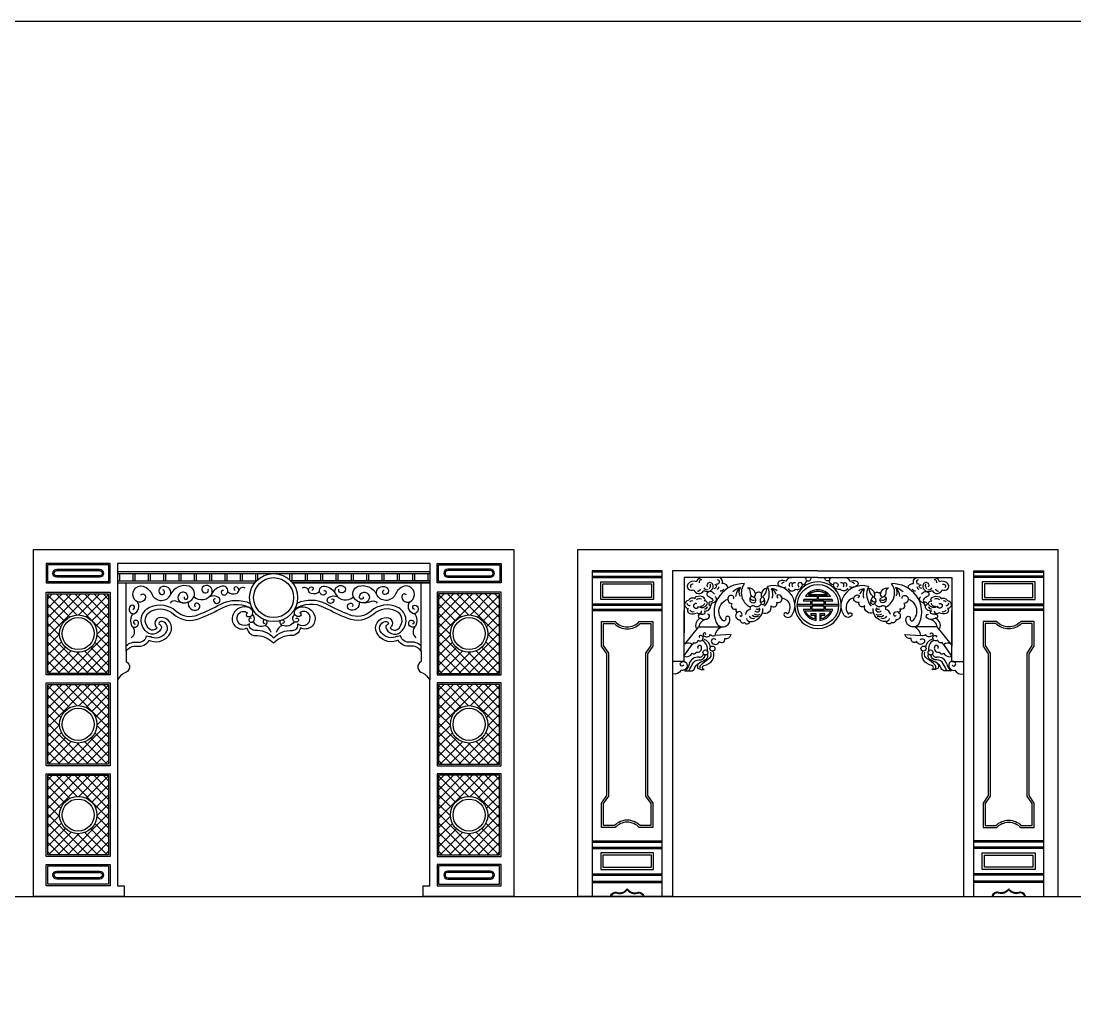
# Model space of a CAD drawing. Extents: x -66030 to 95157, y -13132 to 45879.
# Drawn here: x -27268 to -19367, y 38569 to 45879 of the extents above; entities that cross this region are included whole.
import ezdxf

# ---------------------------------------------------------------- set-up
doc = ezdxf.new("R2010")
doc.units = 0
doc.header["$LTSCALE"] = 100
doc.header["$MEASUREMENT"] = 0
for name, color, linetype in [('3', 11, 'CONTINUOUS'), ('4', 121, 'CONTINUOUS'), ('7', 105, 'CONTINUOUS')]:
    doc.layers.add(name, color=color, linetype=linetype)

msp = doc.modelspace()

# ---------------------------------------------------------------- hatches: boundary and pattern name
at = {"layer": '3', "linetype": 'ByBlock'}
h = msp.add_hatch(dxfattribs=at)
h.set_pattern_fill('ANSI37,_O', color=256, scale=400)
h.set_pattern_definition([(45, (-106780.665, 47253.056), (-35.35534, 35.35534), []), (135, (-106780.665, 47253.056), (-35.35534, -35.35534), [])])
h.paths.add_polyline_path([(-27067.8, 41583.3), (-27067.8, 40987.3), (-26611.8, 40987.3), (-26611.8, 41583.3)])
h.paths.add_polyline_path([(-26699.8, 41285.3, -1), (-26979.8, 41285.3, -1)], flags=16)
h.paths.add_polyline_path([(-26719.8, 41285.3, -1), (-26959.8, 41285.3, -1)], flags=0)
h = msp.add_hatch(dxfattribs=at)
h.set_pattern_fill('ANSI37,_O', color=256, scale=400)
h.set_pattern_definition([(135, (56031.34, 47253.056), (35.35534, 35.35534), []), (45, (56031.34, 47253.056), (35.35534, -35.35534), [])])
h.paths.add_polyline_path([(-24137.5, 41583.3), (-24137.5, 40987.3), (-23681.5, 40987.3), (-23681.5, 41583.3)])
h.paths.add_polyline_path([(-23769.5, 41285.3, -1), (-24049.5, 41285.3, -1)], flags=16)
h.paths.add_polyline_path([(-23789.5, 41285.3, -1), (-24029.5, 41285.3, -1)], flags=0)
h = msp.add_hatch(dxfattribs=at)
h.set_pattern_fill('ANSI37,_O', color=256, scale=400)
h.set_pattern_definition([(45, (-106780.665, 46573.056), (-35.35534, 35.35534), []), (135, (-106780.665, 46573.056), (-35.35534, -35.35534), [])])
h.paths.add_polyline_path([(-27067.8, 40903.3), (-27067.8, 40307.3), (-26611.8, 40307.3), (-26611.8, 40903.3)])
h.paths.add_polyline_path([(-26699.8, 40605.3, -1), (-26979.8, 40605.3, -1)], flags=16)
h.paths.add_polyline_path([(-26719.8, 40605.3, -1), (-26959.8, 40605.3, -1)], flags=0)
h = msp.add_hatch(dxfattribs=at)
h.set_pattern_fill('ANSI37,_O', color=256, scale=400)
h.set_pattern_definition([(135, (56031.34, 46573.056), (35.35534, 35.35534), []), (45, (56031.34, 46573.056), (35.35534, -35.35534), [])])
h.paths.add_polyline_path([(-24137.5, 40903.3), (-24137.5, 40307.3), (-23681.5, 40307.3), (-23681.5, 40903.3)])
h.paths.add_polyline_path([(-23769.5, 40605.3, -1), (-24049.5, 40605.3, -1)], flags=16)
h.paths.add_polyline_path([(-23789.5, 40605.3, -1), (-24029.5, 40605.3, -1)], flags=0)
h = msp.add_hatch(dxfattribs=at)
h.set_pattern_fill('ANSI37,_O', color=256, scale=400)
h.set_pattern_definition([(45, (-106780.665, 45893.056), (-35.35534, 35.35534), []), (135, (-106780.665, 45893.056), (-35.35534, -35.35534), [])])
h.paths.add_polyline_path([(-27067.8, 40223.3), (-27067.8, 39627.3), (-26611.8, 39627.3), (-26611.8, 40223.3)])
h.paths.add_polyline_path([(-26699.8, 39925.3, -1), (-26979.8, 39925.3, -1)], flags=16)
h.paths.add_polyline_path([(-26719.8, 39925.3, -1), (-26959.8, 39925.3, -1)], flags=0)
h = msp.add_hatch(dxfattribs=at)
h.set_pattern_fill('ANSI37,_O', color=256, scale=400)
h.set_pattern_definition([(135, (56031.34, 45893.056), (35.35534, 35.35534), []), (45, (56031.34, 45893.056), (35.35534, -35.35534), [])])
h.paths.add_polyline_path([(-24137.5, 40223.3), (-24137.5, 39627.3), (-23681.5, 39627.3), (-23681.5, 40223.3)])
h.paths.add_polyline_path([(-23769.5, 39925.3, -1), (-24049.5, 39925.3, -1)], flags=16)
h.paths.add_polyline_path([(-23789.5, 39925.3, -1), (-24029.5, 39925.3, -1)], flags=0)

# ---------------------------------------------------------------- linework, layer by layer
for p, q in [((-26544.8, 41735.3), (-24204.5, 41735.3)), ((-26544.8, 41735.3), (-26544.8, 41680.3)), ((-26529.8, 41735.3), (-26529.8, 41680.3)), ((-26429.8, 41735.3), (-26429.8, 41680.3)), ((-26414.8, 41735.3), (-26414.8, 41680.3)), ((-26314.8, 41735.3), (-26314.8, 41680.3)), ((-26299.8, 41735.3), (-26299.8, 41680.3)), ((-26199.8, 41735.3), (-26199.8, 41680.3)), ((-26184.8, 41735.3), (-26184.8, 41680.3)), ((-26084.8, 41735.3), (-26084.8, 41680.3)), ((-26069.8, 41735.3), (-26069.8, 41680.3)), ((-25969.8, 41735.3), (-25969.8, 41680.3)), ((-25954.8, 41735.3), (-25954.8, 41680.3)), ((-25854.8, 41735.3), (-25854.8, 41680.3)), ((-25839.8, 41735.3), (-25839.8, 41680.3)), ((-25739.8, 41735.3), (-25739.8, 41680.3)), ((-25724.8, 41735.3), (-25724.8, 41680.3)), ((-25624.8, 41735.3), (-25624.8, 41680.3)), ((-25609.8, 41735.3), (-25609.8, 41680.3)), ((-25509.8, 41735.3), (-25509.8, 41680.3)), ((-25494.8, 41735.3), (-25494.8, 41689.3)), ((-25254.5, 41735.3), (-25254.5, 41689.3)), ((-25239.5, 41735.3), (-25239.5, 41680.3)), ((-25139.5, 41735.3), (-25139.5, 41680.3)), ((-25124.5, 41735.3), (-25124.5, 41680.3)), ((-25024.5, 41735.3), (-25024.5, 41680.3)), ((-25009.5, 41735.3), (-25009.5, 41680.3)), ((-24909.5, 41735.3), (-24909.5, 41680.3)), ((-24894.5, 41735.3), (-24894.5, 41680.3)), ((-24794.5, 41735.3), (-24794.5, 41680.3)), ((-24779.5, 41735.3), (-24779.5, 41680.3)), ((-24679.5, 41735.3), (-24679.5, 41680.3)), ((-24664.5, 41735.3), (-24664.5, 41680.3)), ((-24564.5, 41735.3), (-24564.5, 41680.3)), ((-24549.5, 41735.3), (-24549.5, 41680.3)), ((-24449.5, 41735.3), (-24449.5, 41680.3)), ((-24434.5, 41735.3), (-24434.5, 41680.3)), ((-24334.5, 41735.3), (-24334.5, 41680.3)), ((-24319.5, 41735.3), (-24319.5, 41680.3)), ((-24219.5, 41735.3), (-24219.5, 41680.3)), ((-24204.5, 41735.3), (-24204.5, 41680.3)), ((-26544.8, 41680.3), (-25504.2, 41680.3)), ((-25245.1, 41680.3), (-24204.5, 41680.3)), ((-24204.5, 41680.3), (-25245.1, 41680.3)), ((-24204.5, 41665.3), (-25232.2, 41665.3))]:
    msp.add_line(p, q, dxfattribs=at)
at = {"layer": '3'}
for p, q in [((-22461.7, 41745.3), (-22985.7, 41745.3)), ((-22985.7, 41717.3), (-22461.7, 41717.3)), ((-20125.7, 41745.3), (-19601.7, 41745.3)), ((-19601.7, 41717.3), (-20125.7, 41717.3)), ((-22461.7, 41497.3), (-22985.7, 41497.3)), ((-20125.7, 41497.3), (-19601.7, 41497.3)), ((-22985.7, 39474.1), (-22461.7, 39474.1)), ((-19601.7, 39474.1), (-20125.7, 39474.1))]:
    msp.add_line(p, q, dxfattribs=at)
at = {"layer": '3', "color": 2}
msp.add_line((-66009.4, 39315.3), (95156.9, 39315.3), dxfattribs=at)
msp.add_lwpolyline([(95156.9, -13132.3), (-66009.4, -13132.3), (-66009.4, 45878.9), (95156.9, 45878.9)], close=True, dxfattribs=at)
at = {"layer": '3', "linetype": 'ByBlock'}
for points in [[(-26609.8, 41675.3), (-26609.8, 41800.3), (-27069.8, 41800.3), (-27069.8, 41675.3)], [(-24139.5, 41675.3), (-24139.5, 41800.3), (-23679.5, 41800.3), (-23679.5, 41675.3)], [(-27067.8, 40987.3), (-27067.8, 41583.3), (-26611.8, 41583.3), (-26611.8, 40987.3)], [(-23681.5, 40987.3), (-23681.5, 41583.3), (-24137.5, 41583.3), (-24137.5, 40987.3)], [(-21339.6, 41530.9), (-21247.9, 41530.9), (-21247.9, 41503.8), (-21339.6, 41503.8)], [(-21247.9, 41530.9), (-21339.6, 41530.9), (-21339.6, 41503.8), (-21247.9, 41503.8)], [(-21339.6, 41493.8), (-21247.9, 41493.8), (-21247.9, 41466.7), (-21339.6, 41466.7)], [(-21247.9, 41493.8), (-21339.6, 41493.8), (-21339.6, 41466.7), (-21247.9, 41466.7)], [(-27067.8, 40307.3), (-27067.8, 40903.3), (-26611.8, 40903.3), (-26611.8, 40307.3)], [(-23681.5, 40307.3), (-23681.5, 40903.3), (-24137.5, 40903.3), (-24137.5, 40307.3)], [(-27067.8, 39627.3), (-27067.8, 40223.3), (-26611.8, 40223.3), (-26611.8, 39627.3)], [(-23681.5, 39627.3), (-23681.5, 40223.3), (-24137.5, 40223.3), (-24137.5, 39627.3)], [(-27067.8, 39407.3), (-27067.8, 39543.3), (-26611.8, 39543.3), (-26611.8, 39407.3)], [(-23681.5, 39407.3), (-23681.5, 39543.3), (-24137.5, 39543.3), (-24137.5, 39407.3)]]:
    msp.add_lwpolyline(points, close=True, dxfattribs=at)
for points in [[(-26999.8, 41717.8, -1), (-26999.8, 41757.8), (-26679.8, 41757.8, -1), (-26679.8, 41717.8)], [(-23749.5, 41717.8, 1), (-23749.5, 41757.8), (-24069.5, 41757.8, 1), (-24069.5, 41717.8)], [(-21365, 41575.9), (-21222.5, 41575.9, 0.391146)], [(-21222.5, 41575.9), (-21365, 41575.9, -0.391146)], [(-26999.8, 39455.3, -1), (-26999.8, 39495.3), (-26679.8, 39495.3, -1), (-26679.8, 39455.3)], [(-23749.5, 39455.3, 1), (-23749.5, 39495.3), (-24069.5, 39495.3, 1), (-24069.5, 39455.3)]]:
    msp.add_lwpolyline(points, format="xyb", close=True, dxfattribs=at)
at = {"layer": '3'}
for points in [[(-22541.7, 41556.9), (-22905.7, 41556.9), (-22905.7, 41657.7), (-22541.7, 41657.7)], [(-20061.7, 41540.9), (-19665.7, 41540.9), (-19665.7, 41673.7), (-20061.7, 41673.7)], [(-20045.7, 41556.9), (-19681.7, 41556.9), (-19681.7, 41657.7), (-20045.7, 41657.7)], [(-22541.7, 39624.5), (-22905.7, 39624.5), (-22905.7, 39533.7), (-22541.7, 39533.7)], [(-20045.7, 39624.5), (-19681.7, 39624.5), (-19681.7, 39533.7), (-20045.7, 39533.7)]]:
    msp.add_lwpolyline(points, close=True, dxfattribs=at)
at = {"layer": '3', "linetype": 'ByBlock'}
for points in [[(-22228.1, 41657.3, 0.379796), (-22249.7, 41644.5, 0.315096), (-22245.7, 41631.8)], [(-22073, 41622.9, 0.162217), (-22056.3, 41633.7, 1.000941), (-22068, 41649.4, 1.000941)], [(-20514.5, 41622.9, -0.162217), (-20531.2, 41633.7, -1.000941), (-20519.4, 41649.4, -1.000941)], [(-20359.4, 41657.3, -0.379796), (-20337.8, 41644.5, -0.315096), (-20341.7, 41631.8)], [(-21926.7, 41545.5, 0.446892), (-21932.5, 41568.5, 0.573437), (-21970.4, 41544.9)], [(-21908.5, 41563.7, -0.219217), (-21873.9, 41631.9, 0.316319), (-21877.7, 41565.6, 0.316319)], [(-21599.8, 41607, 0.223637), (-21641.1, 41620.4, -0.185891), (-21608.5, 41582)], [(-21561.7, 41553.6, 0.313796), (-21590.2, 41576.3, 0.93618), (-21593.1, 41554.2, 0.93618)], [(-21138.7, 41503.8), (-21237.9, 41503.8), (-21237.9, 41530.9), (-21183.3, 41530.9, 0.022985), (-21186.7, 41540.9), (-21288.7, 41540.9), (-21288.7, 41565.9), (-21200.3, 41565.9, 0.512645), (-21387.1, 41565.9), (-21298.7, 41565.9), (-21298.7, 41540.9), (-21400.7, 41540.9, 0.022985), (-21404.1, 41530.9), (-21349.6, 41530.9), (-21349.6, 41503.8), (-21448.7, 41503.8)], [(-21025.8, 41553.6, -0.313796), (-20997.2, 41576.3, -0.93618), (-20994.4, 41554.2, -0.93618)], [(-20987.6, 41607, -0.223637), (-20946.3, 41620.4, 0.185891), (-20979, 41582)], [(-20679, 41563.7, 0.219217), (-20713.6, 41631.9, -0.316319), (-20709.7, 41565.6, -0.316319)], [(-20660.7, 41545.5, -0.446892), (-20654.9, 41568.5, -0.573437), (-20617, 41544.9)], [(-26479.8, 41193.5, -0.241074), (-26395.7, 41221.1, 0.396144), (-26327, 41268, -0.06855), (-26286.8, 41259.6, 0.379097), (-26174.6, 41304.8, 0.573319), (-26221.5, 41376.8, 0.565187), (-26232.7, 41355.9, -0.490855), (-26219.7, 41318.7, -0.532957), (-26337.6, 41307.8, -0.514907), (-26301.7, 41484.5, -0.294439), (-26105.5, 41454.1, 0.286755), (-25942.4, 41426.5, 0.023124), (-25771.1, 41506.5, -0.233297), (-25549.4, 41512.1)], [(-24269.5, 41193.5, 0.241074), (-24353.6, 41221.1, -0.396144), (-24422.3, 41268, 0.06855), (-24462.5, 41259.6, -0.379097), (-24574.8, 41304.8, -0.573319), (-24527.9, 41376.8, -0.565187), (-24516.6, 41355.9, 0.490855), (-24529.7, 41318.7, 0.532957), (-24411.8, 41307.8, 0.514907), (-24447.7, 41484.5, 0.294439), (-24643.9, 41454.1, -0.286755), (-24806.9, 41426.5, -0.023124), (-24978.2, 41506.5, 0.233297), (-25199.9, 41512.1)], [(-21448.7, 41493.8), (-21349.6, 41493.8), (-21349.6, 41466.7), (-21404.1, 41466.7, 0.299519), (-21307.9, 41384.7), (-21307.9, 41432.7), (-21346.2, 41432.7), (-21346.2, 41422.7), (-21317.9, 41422.7), (-21317.9, 41396.6, -0.235622), (-21389.9, 41456.7), (-21197.5, 41456.7, -0.235622), (-21269.5, 41396.6), (-21269.5, 41422.7), (-21241.3, 41422.7), (-21241.3, 41432.7), (-21279.5, 41432.7), (-21279.5, 41384.7, 0.299519), (-21183.3, 41466.7), (-21237.9, 41466.7), (-21237.9, 41493.8), (-21138.7, 41493.8)], [(-21879.6, 41422.6, 0.767515), (-21865.2, 41419.7, 0.817688), (-21898, 41445.1, 0.817688)], [(-20707.8, 41422.6, -0.767515), (-20722.2, 41419.7, -0.817688), (-20689.4, 41445.1, -0.817688)], [(-22237.1, 41204.2, 0.424193), (-22226.1, 41218.1, 0.464044), (-22191.8, 41236.8, 0.76462), (-22155.5, 41258.3, 0.384353), (-22177.1, 41272.1, 0.688166), (-22180, 41257.3, 0.688166)], [(-22136.8, 41278.9, 0.619268), (-22143.7, 41291.7, 0.67615), (-22151.5, 41270.1, 0.47109), (-22099.5, 41277.9, 0.368846), (-22065.1, 41271.7, 0.368846)], [(-20450.6, 41278.9, -0.619268), (-20443.8, 41291.7, -0.67615), (-20435.9, 41270.1, -0.47109), (-20487.9, 41277.9, -0.368846), (-20522.3, 41271.7, -0.368846)], [(-20350.4, 41204.2, -0.424193), (-20361.3, 41218.1, -0.464044), (-20395.7, 41236.8, -0.76462), (-20432, 41258.3, -0.384353), (-20410.4, 41272.1, -0.688166), (-20407.4, 41257.3, -0.688166)], [(-22260.4, 41010.6, 0.027407), (-22233.6, 41060, -0.316926), (-22184.2, 41088, 0.393845), (-22138.7, 41122.8, 0.393845)], [(-22187.5, 41063.9, -0.018201), (-22138.7, 41088, 0.416036), (-22122.7, 41130.8, 0.416036)], [(-22174.8, 41023.9, -0.337646), (-22172.1, 41049.3, -0.071699), (-22113.3, 41096.1, 0.367474), (-22095.9, 41145.5, 0.367474)], [(-20412.6, 41023.9, 0.337646), (-20415.3, 41049.3, 0.071699), (-20474.1, 41096.1, -0.367474), (-20491.5, 41145.5, -0.367474)], [(-20399.9, 41063.9, 0.018201), (-20448.7, 41088, -0.416036), (-20464.8, 41130.8, -0.416036)], [(-20327, 41010.6, -0.027407), (-20353.8, 41060, 0.316926), (-20403.3, 41088, -0.393845), (-20448.7, 41122.8, -0.393845)]]:
    msp.add_lwpolyline(points, format="xyb", dxfattribs=at)
at = {"layer": '3'}
for points in [[(-22985.7, 41469.3), (-22461.7, 41469.3)], [(-19601.7, 41469.3), (-20125.7, 41469.3)], [(-22985.7, 39722.1), (-22461.7, 39722.1)], [(-22985.7, 39684.1), (-22461.7, 39684.1)], [(-19601.7, 39722.1), (-20125.7, 39722.1)], [(-19601.7, 39684.1), (-20125.7, 39684.1)], [(-22985.7, 39430.1), (-22461.7, 39430.1)], [(-19601.7, 39430.1), (-20125.7, 39430.1)]]:
    msp.add_lwpolyline(points, dxfattribs=at)
for points in [[(-22546.7, 40010.6), (-22546.7, 39846.3), (-22627.9, 39846.3, 0.417406), (-22819.5, 39846.3), (-22900.7, 39846.3), (-22900.7, 40010.6), (-22861.4, 40066.7), (-22861.4, 41139.9), (-22900.7, 41196), (-22900.7, 41360.3), (-22819.5, 41360.3, 0.417406), (-22627.9, 41360.3), (-22546.7, 41360.3), (-22546.7, 41196), (-22586, 41139.9), (-22586, 40066.7)], [(-20040.7, 40010.6), (-20040.7, 39846.3), (-19959.5, 39846.3, -0.417406), (-19767.9, 39846.3), (-19686.7, 39846.3), (-19686.7, 40010.6), (-19726, 40066.7), (-19726, 41139.9), (-19686.7, 41196), (-19686.7, 41360.3), (-19767.9, 41360.3, -0.417406), (-19959.5, 41360.3), (-20040.7, 41360.3), (-20040.7, 41196), (-20001.4, 41139.9), (-20001.4, 40066.7)]]:
    msp.add_lwpolyline(points, format="xyb", close=True, dxfattribs=at)
for points in [[(-22848.5, 39316.6, -0.41857), (-22798.6, 39344.7, 0.326029), (-22723.7, 39372, 0.326029), (-22648.9, 39344.7, -0.41857), (-22598.9, 39316.6)], [(-22843.7, 39315.3, -0.41857), (-22800, 39339.9, 0.299691), (-22723.7, 39363.6, 0.299691), (-22647.5, 39339.9, -0.41857), (-22603.7, 39315.3)], [(-19738.9, 39316.6, 0.41857), (-19788.9, 39344.7, -0.326029), (-19863.7, 39372, -0.326029), (-19938.6, 39344.7, 0.41857), (-19988.5, 39316.6)], [(-19743.7, 39315.3, 0.41857), (-19787.5, 39339.9, -0.299691), (-19863.7, 39363.6, -0.299691), (-19940, 39339.9, 0.41857), (-19983.7, 39315.3)]]:
    msp.add_lwpolyline(points, format="xyb", dxfattribs=at)
at = {"layer": '3', "linetype": 'ByBlock'}
for centre, radius in [((-25374.7, 41555.3), 180), ((-21293.7, 41498.8), 155), ((-26839.8, 41285.3), 140), ((-23909.5, 41285.3), 140), ((-26839.8, 40605.3), 140), ((-23909.5, 40605.3), 140), ((-26839.8, 39925.3), 140), ((-23909.5, 39925.3), 140)]:
    msp.add_circle(centre, radius, dxfattribs=at)
for centre, radius, start, end in [((-22168, 41672.1), 17, 77.31861, 200.59644), ((-22122.3, 41644.9), 24.2, 299.77418, 25.4793), ((-22047.8, 41673.5), 16.2, 250.14198, 88.59443), ((-21550.7, 41653.6), 16.3, 76.7674, 174.2443), ((-21494.9, 41651.4), 15.5, 57.21138, 225.81557), ((-21469.8, 41649.1), 18.6, 63.81674, 221.93292), ((-21399.4, 41687.3), 19.1, 353.31904, 90.72236), ((-21188.1, 41687.3), 19.1, 89.27764, 186.68096), ((-21117.7, 41649.1), 18.6, 318.06708, 116.18326), ((-21092.6, 41651.4), 15.5, 314.18443, 122.78862), ((-21036.7, 41653.6), 16.3, 5.7557, 103.2326), ((-20539.6, 41673.5), 16.2, 91.40557, 289.85802), ((-20465.2, 41644.9), 24.2, 154.5207, 240.22582), ((-20419.5, 41672.1), 17, 339.40356, 102.68139), ((-22194.6, 41625.8), 21.1, 256.30064, 346.85426), ((-22125.5, 41639.8), 25.1, 203.40396, 289.38676), ((-22049.9, 41633.8), 13.8, 268.10371, 16.08105), ((-22023.4, 41632.3), 26.1, 264.6033, 331.94211), ((-21839.4, 41503.6), 132.8, 105.06633, 133.95351), ((-21804.2, 41520.5), 46.6, 55.5156, 73.44856), ((-21782, 41579.5), 21, 281.70229, 16.52081), ((-21687.7, 41573.1), 32.4, 154.78393, 210.67515), ((-21730.3, 41579.9), 98, 343.62854, 24.43735), ((-20857.1, 41579.9), 98, 155.56265, 196.37146), ((-20899.8, 41573.1), 32.4, 329.32485, 25.21607), ((-20805.4, 41579.5), 21, 163.47919, 258.29771), ((-20783.3, 41520.5), 46.6, 106.55144, 124.4844), ((-20748.1, 41503.6), 132.8, 46.04649, 74.93367), ((-20564.1, 41632.3), 26.1, 208.05789, 275.3967), ((-20537.5, 41633.8), 13.8, 163.91895, 271.89629), ((-20462, 41639.8), 25.1, 250.61324, 336.59604), ((-20392.8, 41625.8), 21.1, 193.14574, 283.69936), ((-22255.2, 41518.7), 22.8, 194.80453, 278.90006), ((-22241, 41516.9), 14.1, 55.54368, 164.37931), ((-22183.4, 41512.3), 35, 62.50253, 129.19585), ((-22171.8, 41521.2), 30.9, 265.64415, 346.34659), ((-22138.8, 41486.5), 15.9, 248.33448, 6.98882), ((-21776.8, 41568.8), 32.9, 218.25424, 294.36279), ((-21751.6, 41524.6), 35.9, 231.46373, 325.37068), ((-21718.3, 41544.5), 21.9, 252.96868, 347.73081), ((-20869.1, 41544.5), 21.9, 192.26919, 287.03132), ((-20835.9, 41524.6), 35.9, 214.62932, 308.53627), ((-20810.7, 41568.8), 32.9, 245.63721, 321.74576), ((-20448.6, 41486.5), 15.9, 173.01118, 291.66552), ((-20415.7, 41521.2), 30.9, 193.65341, 274.35585), ((-20404, 41512.3), 35, 50.80415, 117.49747), ((-20346.4, 41516.9), 14.1, 15.62069, 124.45632), ((-20332.3, 41518.7), 22.8, 261.09994, 345.19547), ((-22232, 41472.3), 23.8, 198.27804, 297.00904), ((-22181.1, 41452.4), 15.3, 259.21152, 13.81774), ((-21780.8, 41434.8), 34.7, 211.27567, 294.90679), ((-21757.5, 41455), 42.7, 227.38081, 296.69847), ((-21748.2, 41471.2), 44.9, 237.98619, 297.04057), ((-21750, 41470.4), 22.3, 219.63727, 5.35624), ((-21748.5, 41487.3), 19.5, 238.8893, 335.5555), ((-20837.4, 41470.4), 22.3, 174.64376, 320.36273), ((-20839.2, 41471.2), 44.9, 242.95943, 302.01381), ((-20839, 41487.3), 19.5, 204.4445, 301.1107), ((-20829.9, 41455), 42.7, 243.30153, 312.61919), ((-20806.6, 41434.8), 34.7, 245.09321, 328.72433), ((-20406.4, 41452.4), 15.3, 166.18226, 280.78848), ((-20355.4, 41472.3), 23.8, 242.99096, 341.72196), ((-21802.7, 41406.3), 29.2, 197.12233, 264.75387), ((-20784.8, 41406.3), 29.2, 275.24613, 342.87767)]:
    msp.add_arc(centre, radius, start, end, dxfattribs=at)
at = {"layer": '4'}
for p, q in [((-27174.8, 39315.3), (-27174.8, 41915.3)), ((-27174.8, 41915.3), (-23574.5, 41915.3)), ((-23574.5, 41915.3), (-23574.5, 39315.3)), ((-23093.7, 41915.3), (-19493.7, 41915.3)), ((-23093.7, 39315.3), (-23093.7, 41915.3)), ((-19493.7, 39315.3), (-19493.7, 41915.3)), ((-26544.8, 40939.2), (-26544.8, 39395.3)), ((-24204.5, 39395.3), (-24204.5, 40939.2)), ((-26544.8, 39395.3), (-26494.8, 39395.3)), ((-26494.8, 39395.3), (-26494.8, 39315.3)), ((-24254.5, 39315.3), (-24254.5, 39395.3)), ((-24254.5, 39395.3), (-24204.5, 39395.3)), ((-26494.8, 39315.3), (-27174.8, 39315.3)), ((-23574.5, 39315.3), (-24254.5, 39315.3)), ((-22383.7, 39315.3), (-23093.7, 39315.3)), ((-20203.7, 39315.3), (-19493.7, 39315.3))]:
    msp.add_line(p, q, dxfattribs=at)
at = {"layer": '4', "linetype": 'ByBlock'}
for p, q in [((-22383.7, 40983.4), (-22383.7, 39315.3)), ((-20203.7, 40983.4), (-20203.7, 39315.3))]:
    msp.add_line(p, q, dxfattribs=at)
for points in [[(-21293.7, 41707.3), (-22297.7, 41707.3), (-22297.7, 41292)], [(-21293.7, 41707.3), (-20289.7, 41707.3), (-20289.7, 41192)], [(-22297.7, 41076.6), (-22297.7, 41459.3), (-22297.7, 41459.3)], [(-20289.7, 41076.6), (-20289.7, 41459.3), (-20289.7, 41459.3)]]:
    msp.add_lwpolyline(points, dxfattribs=at)
at = {"layer": '4'}
for points in [[(-26479.8, 41155.1, -0.272866), (-26400.4, 41191.5, 0.306807), (-26308.3, 41234.8, -0.024771), (-26296.9, 41231.3, 0.379097), (-26147.7, 41291.4, 0.573319), (-26222.9, 41406.7, 0.687421), (-26248.5, 41329, -0.503532), (-26314.9, 41327.5, -0.519097), (-26289.4, 41457.1, -0.294439), (-26125.4, 41431.7, 0.286755), (-25931, 41398.8, 0.023124), (-25757.2, 41480, -0.274656), (-25532.1, 41468.1)], [(-25565.2, 41483, 0.054952), (-25578.9, 41486.2, 0.371416), (-25682.9, 41417, 0.649734), (-25574.9, 41327.8, 0.416301), (-25496.2, 41271.7, -0.172607), (-25374.7, 41215.2)], [(-25184.1, 41483, -0.054952), (-25170.4, 41486.2, -0.371416), (-25066.5, 41417, -0.649734), (-25174.4, 41327.8, -0.416301), (-25253.1, 41271.7, 0.172607), (-25374.7, 41215.2)], [(-24269.5, 41155.1, 0.272866), (-24348.9, 41191.5, -0.306807), (-24441, 41234.8, 0.024771), (-24452.4, 41231.3, -0.379097), (-24601.6, 41291.4, -0.573319), (-24526.4, 41406.7, -0.687421), (-24500.8, 41329, 0.503532), (-24434.4, 41327.5, 0.519097), (-24459.9, 41457.1, 0.294439), (-24623.9, 41431.7, -0.286755), (-24818.3, 41398.8, -0.023124), (-24992.2, 41480, 0.274656), (-25217.2, 41468.1)], [(-26479.8, 41155.1), (-26479.8, 41075.3, -0.692498), (-26490.8, 40991, 0.15208), (-26544.8, 40939.2)]]:
    msp.add_lwpolyline(points, format="xyb", dxfattribs=at)
at = {"layer": '4', "linetype": 'ByBlock'}
for points in [[(-22060.5, 41239.5, 0.951742), (-22091.2, 41221.1, 0.655988), (-22034.4, 41225.7, 0.754638), (-21992.9, 41250.2, 0.388356), (-21943.8, 41277.8), (-22065.1, 41271.7, -0.22747), (-22019, 41336.1, 0.148963), (-21979.1, 41343.9, 0.326636), (-21954.5, 41401.7, 0.725317), (-21987.8, 41404.6, -0.93104), (-22006.6, 41384.4, -0.349938), (-22022.6, 41501.5, -0.1709), (-21970.4, 41544.9, 0.400736), (-21938.6, 41510.2, 0.78068), (-21906.7, 41471.2, 0.564598), (-21898, 41445.1, 0.758992), (-21877.8, 41388.7, 0.555439), (-21844.5, 41368.5, 0.729857), (-21805.4, 41377.1, 0.464093), (-21706.9, 41474.1)], [(-21710.8, 41442.2, 0.616254), (-21644.2, 41494.3, 0.856554), (-21602.2, 41520.3, 0.556337), (-21561.7, 41553.6, -0.575062), (-21523.5, 41431.6, 1.146664), (-21547.2, 41422, 0.527304), (-21490.7, 41422, 0.123206), (-21468, 41483.1, 0.914117), (-21119.4, 41483.1)], [(-20876.6, 41442.2, -0.616254), (-20943.2, 41494.3, -0.856554), (-20985.2, 41520.3, -0.556337), (-21025.8, 41553.6, 0.575062), (-21063.9, 41431.6, -1.146664), (-21040.3, 41422, -0.527304), (-21096.7, 41422, -0.123206), (-21119.4, 41483.1)], [(-20526.9, 41239.5, -0.951742), (-20496.2, 41221.1, -0.655988), (-20553, 41225.7, -0.754638), (-20594.5, 41250.2, -0.388356), (-20643.6, 41277.8), (-20522.3, 41271.7, 0.22747), (-20568.4, 41336.1, -0.148963), (-20608.3, 41343.9, -0.326636), (-20632.9, 41401.7, -0.725317), (-20599.6, 41404.6, 0.93104), (-20580.8, 41384.4, 0.349938), (-20564.9, 41501.5, 0.1709), (-20617, 41544.9, -0.400736), (-20648.9, 41510.2, -0.78068), (-20680.7, 41471.2, -0.564598), (-20689.4, 41445.1, -0.758992), (-20709.7, 41388.7, -0.555439), (-20743, 41368.5, -0.729857), (-20782.1, 41377.1, -0.464093), (-20880.6, 41474.1)], [(-24269.5, 41155.1), (-24269.5, 41075.3, 0.692498), (-24258.5, 40991, -0.15208), (-24204.5, 40939.2)], [(-22260.1, 41057, -0.139046), (-22292.3, 41003.3, -0.04776), (-22237.6, 41007.3, 0.305009), (-22216, 41031.8, -0.122526), (-22187.5, 41063.9, 0.266017), (-22195.8, 41025.4, 0.151435), (-22147.1, 41017.1, -0.822379), (-22147.1, 41046.5, 0.195549), (-22085.5, 41086.8, 0.274867), (-22080.9, 41154.8)], [(-20327.4, 41057, 0.139046), (-20295.1, 41003.3, 0.04776), (-20349.8, 41007.3, -0.305009), (-20371.4, 41031.8, 0.122526), (-20399.9, 41063.9, -0.266017), (-20391.7, 41025.4, -0.151435), (-20440.4, 41017.1, 0.822379), (-20440.4, 41046.5, -0.195549), (-20501.9, 41086.8, -0.274867), (-20506.5, 41154.8)], [(-22300.2, 41048.9, -1.012833), (-22323.9, 41065, -0.761774), (-22275.1, 41049, -0.531313), (-22319.1, 41010.6, -0.310267), (-22383.7, 40983.4)], [(-20287.2, 41048.9, 1.012833), (-20263.5, 41065, 0.761774), (-20312.3, 41049, 0.531313), (-20268.3, 41010.6, 0.310267), (-20203.7, 40983.4)]]:
    msp.add_lwpolyline(points, format="xyb", dxfattribs=at)
for centre in [(-22085.1, 41173.6), (-20502.4, 41173.6)]:
    msp.add_circle(centre, 19, dxfattribs=at)
at = {"layer": '7', "linetype": 'ByBlock'}
for p, q in [((-24204.5, 41810.3), (-26544.8, 41810.3)), ((-24204.5, 41810.3), (-24204.5, 40939.2)), ((-26544.8, 41750.3), (-24204.5, 41750.3)), ((-26544.8, 41665.3), (-25517.1, 41665.3)), ((-26479.8, 41155.1), (-26479.8, 41665.3)), ((-25232.2, 41665.3), (-24204.5, 41665.3)), ((-24269.5, 41155.1), (-24269.5, 41665.3)), ((-22291.8, 41206.6), (-22187.9, 41337.6)), ((-22187.9, 41337.6), (-22019, 41336.1)), ((-20399.5, 41337.6), (-20568.4, 41336.1)), ((-20295.7, 41206.6), (-20399.5, 41337.6)), ((-22298.5, 41115.3), (-22237.1, 41204.2)), ((-20289, 41115.3), (-20350.4, 41204.2))]:
    msp.add_line(p, q, dxfattribs=at)
at = {"layer": '7'}
for p, q in [((-22985.7, 41707.3), (-22461.7, 41707.3)), ((-19601.7, 41707.3), (-20125.7, 41707.3)), ((-22461.7, 41507.3), (-22985.7, 41507.3)), ((-20125.7, 41507.3), (-19601.7, 41507.3)), ((-22297.7, 41076.6), (-22383.7, 41076.6)), ((-20289.7, 41076.6), (-20203.7, 41076.6)), ((-22985.7, 39484.1), (-22461.7, 39484.1)), ((-19601.7, 39484.1), (-20125.7, 39484.1))]:
    msp.add_line(p, q, dxfattribs=at)
at = {"layer": '7', "linetype": 'ByBlock'}
for points in [[(-26599.8, 41665.3), (-26599.8, 41810.3), (-27079.8, 41810.3), (-27079.8, 41665.3)], [(-24149.5, 41665.3), (-24149.5, 41810.3), (-23669.5, 41810.3), (-23669.5, 41665.3)], [(-27079.8, 40975.3), (-27079.8, 41595.3), (-26599.8, 41595.3), (-26599.8, 40975.3)], [(-23669.5, 40975.3), (-23669.5, 41595.3), (-24149.5, 41595.3), (-24149.5, 40975.3)], [(-27079.8, 40295.3), (-27079.8, 40915.3), (-26599.8, 40915.3), (-26599.8, 40295.3)], [(-23669.5, 40295.3), (-23669.5, 40915.3), (-24149.5, 40915.3), (-24149.5, 40295.3)], [(-27079.8, 39615.3), (-27079.8, 40235.3), (-26599.8, 40235.3), (-26599.8, 39615.3)], [(-23669.5, 39615.3), (-23669.5, 40235.3), (-24149.5, 40235.3), (-24149.5, 39615.3)], [(-27079.8, 39395.3), (-27079.8, 39555.3), (-26599.8, 39555.3), (-26599.8, 39395.3)], [(-23669.5, 39395.3), (-23669.5, 39555.3), (-24149.5, 39555.3), (-24149.5, 39395.3)]]:
    msp.add_lwpolyline(points, close=True, dxfattribs=at)
msp.add_lwpolyline([(-26544.8, 41810.3), (-26544.8, 40939.2)], dxfattribs=at)
for points in [[(-26999.8, 41707.8, -1), (-26999.8, 41767.8), (-26679.8, 41767.8, -1), (-26679.8, 41707.8)], [(-23749.5, 41707.8, 1), (-23749.5, 41767.8), (-24069.5, 41767.8, 1), (-24069.5, 41707.8)], [(-26999.8, 39445.3, -1), (-26999.8, 39505.3), (-26679.8, 39505.3, -1), (-26679.8, 39445.3)], [(-23749.5, 39445.3, 1), (-23749.5, 39505.3), (-24069.5, 39505.3, 1), (-24069.5, 39445.3)]]:
    msp.add_lwpolyline(points, format="xyb", close=True, dxfattribs=at)
at = {"layer": '7'}
for points in [[(-22461.7, 39315.3), (-22461.7, 41755.3), (-22985.7, 41755.3), (-22985.7, 39315.3)], [(-22461.7, 39315.3), (-22461.7, 41755.3), (-22985.7, 41755.3), (-22985.7, 39315.3)], [(-21293.7, 41755.3), (-22383.7, 41755.3), (-22383.7, 40983.4)], [(-21293.7, 41755.3), (-20203.7, 41755.3), (-20203.7, 40983.4)], [(-20125.7, 39315.3), (-20125.7, 41755.3), (-19601.7, 41755.3), (-19601.7, 39315.3)], [(-20125.7, 39315.3), (-20125.7, 41755.3), (-19601.7, 41755.3), (-19601.7, 39315.3)], [(-22985.7, 41707.3), (-22461.7, 41707.3)], [(-22985.7, 41707.3), (-22461.7, 41707.3)], [(-19601.7, 41707.3), (-20125.7, 41707.3)], [(-19601.7, 41707.3), (-20125.7, 41707.3)], [(-22985.7, 41507.3), (-22461.7, 41507.3)], [(-22985.7, 41507.3), (-22461.7, 41507.3)], [(-19601.7, 41507.3), (-20125.7, 41507.3)], [(-19601.7, 41507.3), (-20125.7, 41507.3)], [(-22985.7, 41459.3), (-22461.7, 41459.3)], [(-19601.7, 41459.3), (-20125.7, 41459.3)], [(-22985.7, 39732.1), (-22461.7, 39732.1)], [(-22985.7, 39674.1), (-22461.7, 39674.1)], [(-19601.7, 39732.1), (-20125.7, 39732.1)], [(-19601.7, 39674.1), (-20125.7, 39674.1)], [(-22985.7, 39484.1), (-22461.7, 39484.1)], [(-19601.7, 39484.1), (-20125.7, 39484.1)], [(-22985.7, 39420.1), (-22461.7, 39420.1)], [(-19601.7, 39420.1), (-20125.7, 39420.1)]]:
    msp.add_lwpolyline(points, dxfattribs=at)
at = {"layer": '7', "linetype": 'ByBlock'}
for points in [[(-26370.7, 41575.8, -0.745154), (-26334.8, 41559.3, -0.699684), (-26417.5, 41541.9, -0.687372), (-26353.2, 41641.9, -0.220423), (-26286.2, 41576.7, 0.627006), (-26145.7, 41580.4, 0.651949), (-26218.2, 41633.6, 0.713605), (-26211.8, 41577.7, 0.889408), (-26204.5, 41613.4, 0.889408)], [(-26046.6, 41560.8, 1.032662), (-26018.5, 41555.2, 0.514918), (-26059.2, 41595.8, 0.861671), (-26057.8, 41517.4, 0.260973), (-25980.7, 41548.2, 0.529987), (-26008.7, 41640.6, 0.373814), (-26145.7, 41580.4)], [(-25750.9, 41609.8, 0.606902), (-25766.3, 41587.4, 0.478686), (-25729.8, 41580.4, 0.770847), (-25759.3, 41642, 0.226815), (-25839.2, 41583.2, -0.496775), (-25972.4, 41561.9)], [(-25839.2, 41583.2, 0.904583), (-25910.6, 41630.8, 0.72185), (-25874.2, 41593, 0.395189), (-25864.4, 41618.2)], [(-24998.5, 41609.8, -0.606902), (-24983, 41587.4, -0.478686), (-25019.5, 41580.4, -0.770847), (-24990, 41642, -0.226815), (-24910.2, 41583.2, 0.496775), (-24776.9, 41561.9)], [(-24910.2, 41583.2, -0.904583), (-24838.7, 41630.8, -0.72185), (-24875.1, 41593, -0.395189), (-24884.9, 41618.2)], [(-24702.8, 41560.8, -1.032662), (-24730.8, 41555.2, -0.514918), (-24690.1, 41595.8, -0.861671), (-24691.5, 41517.4, -0.260973), (-24768.6, 41548.2, -0.529987), (-24740.6, 41640.6, -0.373814), (-24603.6, 41580.4)], [(-24378.7, 41575.8, 0.745154), (-24414.5, 41559.3, 0.699684), (-24331.8, 41541.9, 0.687372), (-24396.1, 41641.9, 0.220423), (-24463.1, 41576.7, -0.627006), (-24603.6, 41580.4, -0.651949), (-24531.1, 41633.6, -0.713605), (-24537.5, 41577.7, -0.889408), (-24544.9, 41613.4, -0.889408)], [(-21969.8, 41626, 0.189518), (-21973.4, 41642.8, 0.251976), (-22010.7, 41662.6, 0.478465), (-22039.3, 41707.3)], [(-21534, 41677.7, 0.207246), (-21581.5, 41679.8, 0.641259), (-21583.6, 41642.9, 0.24677), (-21530.9, 41635.5)], [(-21517.1, 41623.9, 0.563474), (-21461.2, 41618.7, 0.487082), (-21410.6, 41650.3, 0.578396), (-21433.8, 41667.2, 0.603356), (-21435.9, 41634.5)], [(-21410.6, 41650.3, 0.302218), (-21376.8, 41683, 0.565848), (-21345.1, 41704.1, 0.565848)], [(-21176.9, 41650.3, -0.302218), (-21210.7, 41683, -0.565848), (-21242.3, 41704.1, -0.565848)], [(-21070.3, 41623.9, -0.563474), (-21126.2, 41618.7, -0.487082), (-21176.9, 41650.3, -0.578396), (-21153.7, 41667.2, -0.603356), (-21151.6, 41634.5)], [(-21053.4, 41677.7, -0.207246), (-21005.9, 41679.8, -0.641259), (-21003.8, 41642.9, -0.24677), (-21056.6, 41635.5)], [(-20617.6, 41626, -0.189518), (-20614, 41642.8, -0.251976), (-20576.7, 41662.6, -0.478465), (-20548.1, 41707.3)], [(-25809.4, 41544.7, 0.634281), (-25825.8, 41534.6, 0.379912), (-25801.5, 41512.4, 0.737544), (-25787.1, 41556.8, 0.287686), (-25855.9, 41560.4, 0.287686)], [(-25718.3, 41599.5, 0.265294), (-25654.9, 41586.3, 0.638255), (-25649, 41635.1, 1.107031), (-25662.2, 41608.1, 1.107031)], [(-25031, 41599.5, -0.265294), (-25094.4, 41586.3, -0.638255), (-25100.4, 41635.1, -1.107031), (-25087.2, 41608.1, -1.107031)], [(-24940, 41544.7, -0.634281), (-24923.5, 41534.6, -0.379912), (-24947.9, 41512.4, -0.737544), (-24962.2, 41556.8, -0.287686), (-24893.4, 41560.4, -0.287686)], [(-22201.5, 41508.5, 0.96178), (-22219.1, 41480.3, 0.4504), (-22189.3, 41487.9, 0.406789), (-22125.8, 41502.4, 0.696977), (-22146.5, 41529.9, 0.503255), (-22145.7, 41552.8, 0.280773), (-22206.8, 41560.4, 0.272639), (-22216, 41547.5, 0.442252), (-22264.9, 41533.7, 0.92008), (-22265.7, 41472.7, 0.556652), (-22255, 41436, 0.187329), (-22201.5, 41441.4, 0.262276), (-22139.6, 41437.6, 0.391726), (-22144.9, 41455.9, 0.459729), (-22099.1, 41490.2)], [(-22070.4, 41580.7, 0.461123), (-22117.6, 41595.6, 0.658772), (-22112.6, 41563.3, -0.208203), (-22084.1, 41541, -0.625267), (-22096.5, 41523.6, 1.298592), (-22094, 41496.3, -0.320491), (-22094, 41505, -0.159346), (-22070.4, 41522.4, 0.632442), (-22065.4, 41562.1)], [(-21715.6, 41556.5, 0.43832), (-21718.5, 41508.8, 0.653607), (-21691, 41518.9, 0.203607), (-21706.9, 41563.7, 0.235433), (-21677.9, 41625.9, 0.305878), (-21717, 41586.9, 0.424241), (-21761.9, 41585.4, 0.380133), (-21821.3, 41628.8, -0.309664), (-21802.5, 41597, 0.210803), (-21790.9, 41565.2, 0.980232), (-21770.6, 41518.9, 0.639484), (-21769.2, 41555.1)], [(-20871.9, 41556.5, -0.43832), (-20869, 41508.8, -0.653607), (-20896.5, 41518.9, -0.203607), (-20880.6, 41563.7, -0.235433), (-20909.5, 41625.9, -0.305878), (-20870.4, 41586.9, -0.424241), (-20825.5, 41585.4, -0.380133), (-20766.1, 41628.8, 0.309664), (-20785, 41597, -0.210803), (-20796.6, 41565.2, -0.980232), (-20816.8, 41518.9, -0.639484), (-20818.3, 41555.1)], [(-20517.1, 41580.7, -0.461123), (-20469.8, 41595.6, -0.658772), (-20474.8, 41563.3, 0.208203), (-20503.4, 41541, 0.625267), (-20491, 41523.6, -1.298592), (-20493.4, 41496.3, 0.320491), (-20493.4, 41505, 0.159346), (-20517.1, 41522.4, -0.632442), (-20522, 41562.1)], [(-20386, 41508.5, -0.96178), (-20368.4, 41480.3, -0.4504), (-20398.2, 41487.9, -0.406789), (-20461.6, 41502.4, -0.696977), (-20441, 41529.9, -0.503255), (-20441.7, 41552.8, -0.280773), (-20380.6, 41560.4, -0.272639), (-20371.4, 41547.5, -0.442252), (-20322.5, 41533.7, -0.92008), (-20321.8, 41472.7, -0.556652), (-20332.5, 41436, -0.187329), (-20386, 41441.4, -0.262276), (-20447.9, 41437.6, -0.391726), (-20442.5, 41455.9, -0.459729), (-20488.4, 41490.2)], [(-26430.9, 41466.7, 0.647084), (-26423.9, 41496.1, 0.397694), (-26456.3, 41483.1, 0.552314), (-26422.6, 41435.1, 0.501591), (-26395.9, 41524.1, 0.716698)], [(-26057.8, 41517.4, -0.104014), (-26108.2, 41528.6, 0.391954), (-26150.3, 41514.6, 0.391954)], [(-26015.2, 41522.7, 0.623584), (-25941.5, 41467, 0.720631), (-25948.5, 41514.6, 0.746423), (-25962.5, 41486.6, 0.746423)], [(-25374.7, 41254, 0.21634), (-25515.2, 41310, -0.500115), (-25556.1, 41359.6, -0.832322), (-25642.4, 41426.6, -0.47943), (-25570.9, 41441, 0.784613), (-25569.5, 41414.4, 0.676289), (-25533.6, 41458.3, 0.160962), (-25565.2, 41483, 0.155427)], [(-25374.7, 41254, -0.21634), (-25234.1, 41310, 0.500115), (-25193.2, 41359.6, 0.832322), (-25107, 41426.6, 0.47943), (-25178.4, 41441, -0.784613), (-25179.8, 41414.4, -0.676289), (-25215.8, 41458.3, -0.160962), (-25184.1, 41483, -0.155427)], [(-24734.1, 41522.7, -0.623584), (-24807.9, 41467, -0.720631), (-24800.9, 41514.6, -0.746423), (-24786.8, 41486.6, -0.746423)], [(-24691.5, 41517.4, 0.104014), (-24641.1, 41528.6, -0.391954), (-24599, 41514.6, -0.391954)], [(-24318.4, 41466.7, -0.647084), (-24325.4, 41496.1, -0.397694), (-24293, 41483.1, -0.552314), (-24326.7, 41435.1, -0.501591), (-24353.5, 41524.1, -0.716698)], [(-26431.2, 41435.7, 0.281133), (-26437.7, 41342.5, -0.452247), (-26441.6, 41253.9)], [(-25541.3, 41397.9, 0.647387), (-25561.4, 41390.9, 0.688426), (-25529.1, 41375.2, 0.472516), (-25532.6, 41428.3, 0.472516)], [(-25208, 41397.9, -0.647387), (-25188, 41390.9, -0.688426), (-25220.2, 41375.2, -0.472516), (-25216.7, 41428.3, -0.472516)], [(-24318.1, 41435.7, -0.281133), (-24311.6, 41342.5, 0.452247), (-24307.7, 41253.9)], [(-22171, 41431.4, 1.190221), (-22174.1, 41400.5, 0.336183), (-22111.2, 41403.6, 0.717518), (-22121.9, 41431.2, 0.717518)], [(-20416.4, 41431.4, -1.190221), (-20413.3, 41400.5, -0.336183), (-20476.3, 41403.6, -0.717518), (-20465.5, 41431.2, -0.717518)], [(-26437.7, 41342.5, 0.786907), (-26388.9, 41371.5, 0.564278), (-26422.5, 41379.9, 0.684769), (-26412.7, 41357.5, 0.684769)], [(-25529.1, 41375.2, 0.370596), (-25438.5, 41347.4, 0.38815), (-25424.6, 41378.7, 0.938567), (-25454.2, 41370.9, 0.505632), (-25439.4, 41363.9, 0.505632)], [(-25220.2, 41375.2, -0.370596), (-25310.8, 41347.4, -0.38815), (-25324.7, 41378.7, -0.938567), (-25295.1, 41370.9, -0.505632), (-25309.9, 41363.9, -0.505632)], [(-24311.6, 41342.5, -0.786907), (-24360.5, 41371.5, -0.564278), (-24326.8, 41379.9, -0.684769), (-24336.6, 41357.5, -0.684769)]]:
    msp.add_lwpolyline(points, format="xyb", dxfattribs=at)
at = {"layer": '7'}
for points in [[(-22525.7, 41540.9), (-22921.7, 41540.9), (-22921.7, 41673.7), (-22525.7, 41673.7)], [(-22525.7, 41540.9), (-22921.7, 41540.9), (-22921.7, 41673.7), (-22525.7, 41673.7)], [(-20061.7, 41540.9), (-19665.7, 41540.9), (-19665.7, 41673.7), (-20061.7, 41673.7)], [(-22525.7, 39640.5), (-22921.7, 39640.5), (-22921.7, 39517.7), (-22525.7, 39517.7)], [(-20061.7, 39640.5), (-19665.7, 39640.5), (-19665.7, 39517.7), (-20061.7, 39517.7)]]:
    msp.add_lwpolyline(points, close=True, dxfattribs=at)
for points in [[(-22531.7, 40015.3), (-22531.7, 39831.3), (-22633.7, 39831.3, 0.444444), (-22813.7, 39831.3), (-22915.7, 39831.3), (-22915.7, 40015.3), (-22876.4, 40071.4), (-22876.4, 41135.2), (-22915.7, 41191.3), (-22915.7, 41375.3), (-22813.7, 41375.3, 0.444444), (-22633.7, 41375.3), (-22531.7, 41375.3), (-22531.7, 41191.3), (-22571, 41135.2), (-22571, 40071.4)], [(-20055.7, 40015.3), (-20055.7, 39831.3), (-19953.7, 39831.3, -0.444444), (-19773.7, 39831.3), (-19671.7, 39831.3), (-19671.7, 40015.3), (-19711, 40071.4), (-19711, 41135.2), (-19671.7, 41191.3), (-19671.7, 41375.3), (-19773.7, 41375.3, -0.444444), (-19953.7, 41375.3), (-20055.7, 41375.3), (-20055.7, 41191.3), (-20016.4, 41135.2), (-20016.4, 40071.4)]]:
    msp.add_lwpolyline(points, format="xyb", close=True, dxfattribs=at)
at = {"layer": '7', "linetype": 'ByBlock'}
for centre, radius in [((-25374.7, 41555.3), 150), ((-26839.8, 41285.3), 120), ((-23909.5, 41285.3), 120), ((-22137.3, 41144.4), 18.5), ((-20450.2, 41144.4), 18.5), ((-26839.8, 40605.3), 120), ((-23909.5, 40605.3), 120), ((-26839.8, 39925.3), 120), ((-23909.5, 39925.3), 120)]:
    msp.add_circle(centre, radius, dxfattribs=at)
for centre, radius, start, end in [((-22248, 41640), 27.1, 146.03152, 226.21371), ((-22226.6, 41625.6), 53, 65.53822, 146.03152), ((-22172.7, 41668.9), 32.3, 91.43534, 171.19341), ((-22107.6, 41648.6), 19.2, 97.61772, 218.73302), ((-22106.5, 41640.3), 27.6, 341.66979, 97.61772), ((-21847.8, 41428.9), 231.8, 89.52461, 141.7342), ((-21750.7, 41590.9), 118, 143.77416, 243.21202), ((-21792.4, 41581.3), 133.7, 317.73811, 25.51071), ((-21626.3, 41481), 164.3, 34.39432, 106.05083), ((-21494.2, 41662.5), 42.6, 88.22416, 159.09383), ((-21293.7, 41498.8), 175, 354.86191, 185.13809), ((-20961.1, 41481), 164.3, 73.94917, 145.60568), ((-21093.3, 41662.5), 42.6, 20.90617, 91.77584), ((-20795, 41581.3), 133.7, 154.48929, 222.26189), ((-20836.7, 41590.9), 118, 296.78798, 36.22584), ((-20739.6, 41428.9), 231.8, 38.2658, 90.47539), ((-20480.9, 41640.3), 27.6, 82.38228, 198.33021), ((-20479.8, 41648.6), 19.2, 321.26698, 82.38228), ((-20414.7, 41668.9), 32.3, 8.80659, 88.56466), ((-20360.9, 41625.6), 53, 33.96848, 114.46178), ((-20339.5, 41640), 27.1, 313.78629, 33.96848), ((-25604.6, 41596.4), 34, 59.83349, 158.71324), ((-25144.7, 41596.4), 34, 21.28676, 120.16651), ((-22241.3, 41647), 36.8, 226.21371, 297.07385), ((-22185.8, 41627.7), 41, 199.25141, 331.23247), ((-22124, 41646.1), 46, 235.77192, 341.66979), ((-21873, 41448.7), 199.7, 141.7342, 203.69887), ((-21601.6, 41497.9), 134.4, 6.6426, 34.39432), ((-20985.8, 41497.9), 134.4, 145.60568, 173.3574), ((-20714.4, 41448.7), 199.7, 336.30113, 38.2658), ((-20463.4, 41646.1), 46, 198.33021, 304.22808), ((-20401.6, 41627.7), 41, 208.76753, 340.74859), ((-20346.2, 41647), 36.8, 242.92615, 313.78629), ((-21782.8, 41473.2), 20.7, 71.99547, 197.93718), ((-20804.6, 41473.2), 20.7, 342.06282, 108.00453), ((-21793.3, 41423.5), 44.2, 101.89356, 172.62057), ((-20794.1, 41423.5), 44.2, 7.37943, 78.10644), ((-25473.9, 41271.7), 83.5, 15.08099, 64.95906), ((-25275.4, 41271.7), 83.5, 115.04094, 164.91901), ((-22154.7, 41346.9), 56.6, 108.43433, 204.01709), ((-22122.3, 41326.9), 66.1, 93.67692, 173.31825), ((-22001.4, 41393.3), 59.8, 204.52017, 252.89677), ((-20586, 41393.3), 59.8, 287.10323, 335.47983), ((-20465.2, 41326.9), 66.1, 6.68175, 86.32308), ((-20432.8, 41346.9), 56.6, 335.98291, 71.56567), ((-22265.9, 41171), 44, 49.09424, 126.0138), ((-22196.9, 41177.3), 31.3, 252.4659, 12.88584), ((-22181.4, 41180.9), 15.3, 12.88584, 202.12674), ((-22191.3, 41171.6), 69.2, 343.65047, 63.31679), ((-22169.3, 41176.8), 69.1, 4.95489, 72.0711), ((-20418.2, 41176.8), 69.1, 107.9289, 175.04511), ((-20396.1, 41171.6), 69.2, 116.68321, 196.34953), ((-20390.5, 41177.3), 31.3, 167.11416, 287.5341), ((-20406.1, 41180.9), 15.3, 337.87326, 167.11416), ((-20321.6, 41171), 44, 53.9862, 130.90576), ((-22278.8, 41160.3), 47.8, 246.66091, 334.66414), ((-22191.5, 41038.4), 71, 84.61028, 164.8385), ((-22222.6, 41150.1), 16.5, 218.64933, 350.80464), ((-22182, 41139.8), 30.7, 264.61028, 342.70771), ((-20405.5, 41139.8), 30.7, 197.29229, 275.38972), ((-20395.9, 41038.4), 71, 15.1615, 95.38972), ((-20364.8, 41150.1), 16.5, 189.19536, 321.35067), ((-20308.7, 41160.3), 47.8, 205.33586, 293.33909)]:
    msp.add_arc(centre, radius, start, end, dxfattribs=at)

doc.saveas('drawing.dxf')
